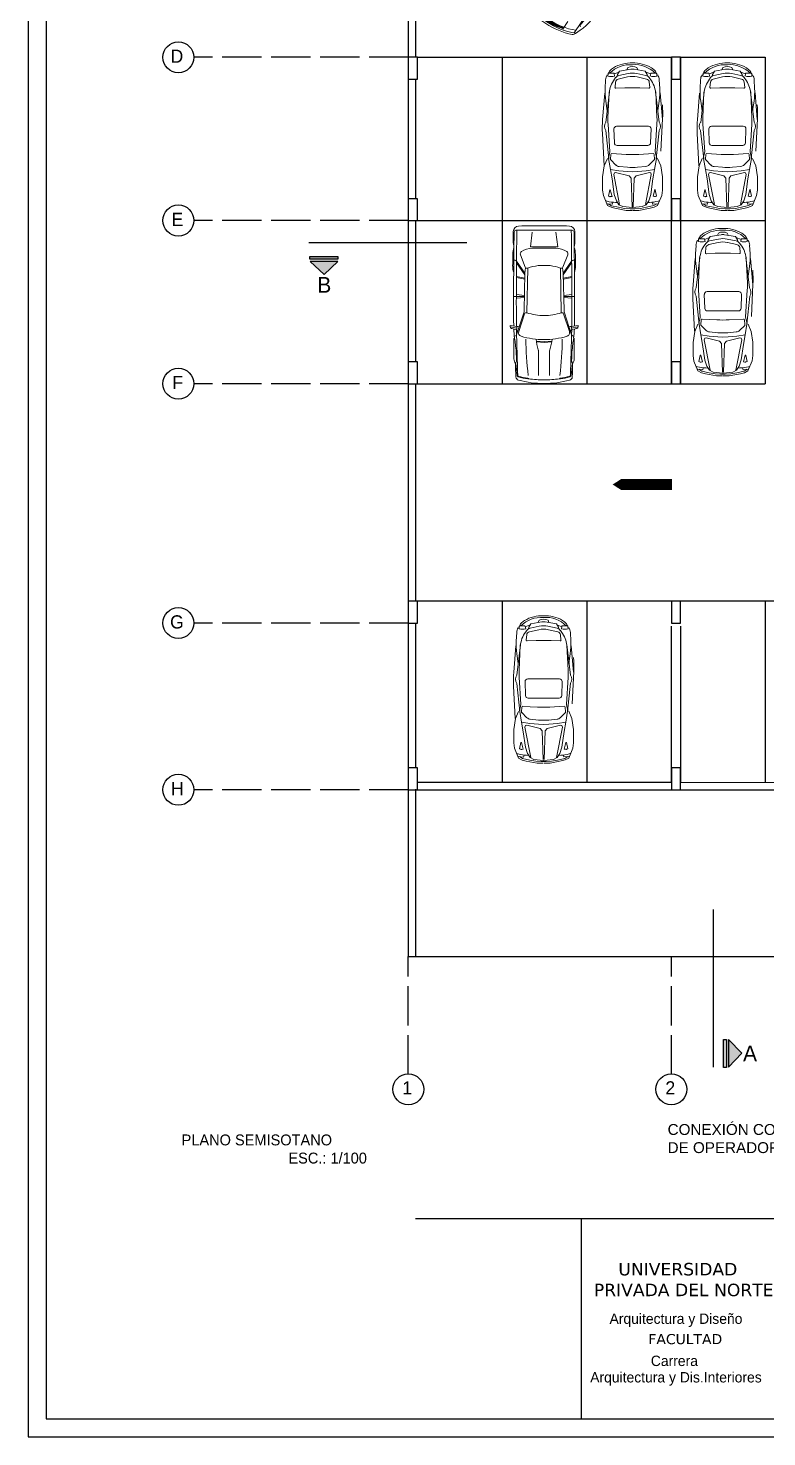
# Model space of a CAD drawing. Header units: metres. Extents: x -525 to 413, y -37 to 272.
# Drawn here: x -24.87 to -4.51, y 25.93 to 64.77 of the extents above; entities that cross this region are included whole.
import ezdxf

# ---------------------------------------------------------------- set-up
doc = ezdxf.new("R2010")
doc.units = ezdxf.units.M
doc.header["$MEASUREMENT"] = 0
doc.linetypes.add('ACAD_ISO02W100', pattern=[15, 12, -3])
doc.linetypes.add('DOT', pattern=[0.25, 0, -0.25])
doc.layers.get('0').update_dxf_attribs({"color": 254})
for name, color, linetype, lineweight in [('AUTOS', 254, 'Continuous', 20), ('MARCO DE LEYENDA', 254, 'Continuous', 25), ('SIMBOLOGIA', 254, 'Continuous', 18)]:
    doc.layers.add(name, color=color, linetype=linetype, lineweight=lineweight)
for name, color, linetype in [('COLUMNA', 254, 'Continuous'), ('ICT_TEXTS', 210, 'Continuous'), ('L.COLUMNA', 254, 'Continuous'), ('letra', 254, 'DOT'), ('NOFIJO', 254, 'Continuous')]:
    doc.layers.add(name, color=color, linetype=linetype)
doc.styles.add('COTA', font='arial.ttf', dxfattribs={"height": 1})
doc.styles.get("Standard").update_dxf_attribs({"font": 'HTOWERT.TTF', "height": 0.08})
doc.styles.add('STYLE1', font='verdana.ttf', dxfattribs={"height": 3})
doc.styles.add('style2', font='GOTHIC.TTF')

# ---------------------------------------------------------------- blocks, each defined once
blk = doc.blocks.new('AUTO2')
for p, q in [((-132.7, 59.4), (-123, 60.2)), ((-127.8, 58.6), (-104.6, 65.8)), ((-123.4, 59), (-123, 60.2)), ((-78.4, 61), (-77.3, 62.8)), ((-77.3, 62.8), (-63.7, 62.8)), ((-74.2, 53.3), (-53.1, 72.4)), ((-71.6, 52.3), (-63.2, 59.9)), ((-63.2, 59.9), (-31.1, 63)), ((-39.7, 69.2), (118.8, 70.8)), ((-31.1, 63), (-37.4, 50.2)), ((-29.9, 62.8), (-36.2, 50.2)), ((3.4, 62), (-29.9, 62.8)), ((-1.5, 49.9), (3.4, 62)), ((0, 43.7), (10.4, 69.8)), ((6.6, 50.2), (11.2, 61.7)), ((11.2, 61.7), (53.7, 62.8)), ((53.7, 62.8), (45.8, 50.2)), ((53.7, 62.8), (45.8, 50.2)), ((46.5, 50.4), (88.5, 62.8)), ((88.5, 62.8), (53.7, 62.8)), ((59.8, 48.2), (97.2, 58.6)), ((104.3, 69.1), (172.7, 61.2)), ((112.2, 61.2), (192.1, 59.6)), ((172.7, 61.2), (174.1, 64)), ((180.8, 66.8), (191.2, 62.4)), ((-74.2, 53.3), (-75.1, 53.5)), ((-69, 51.3), (-74.2, 53.3)), ((-72.2, 43.3), (45.9, 44)), ((-37.4, 50.2), (-67.3, 50.9)), ((-36.2, 50.2), (-1.5, 49.9)), ((45.1, 50.2), (6.6, 50.2)), ((116.7, 31.9), (118.5, 31.5)), ((179.1, 35.9), (198.2, 35.9)), ((-74.2, -53.3), (-75.1, -53.5)), ((-69, -51.3), (-74.2, -53.3)), ((-74.2, -53.3), (-53.1, -72.4)), ((-72.2, -43.3), (45.9, -44)), ((-71.6, -52.3), (-63.2, -59.9)), ((-37.4, -50.2), (-67.3, -50.9)), ((-31.1, -63), (-37.4, -50.2)), ((-36.2, -50.2), (-1.5, -49.9)), ((-29.9, -62.8), (-36.2, -50.2)), ((-1.5, -49.9), (3.4, -62)), ((0, -43.7), (10.4, -69.8)), ((45.1, -50.2), (6.6, -50.2)), ((6.6, -50.2), (11.2, -61.7)), ((53.7, -62.8), (45.8, -50.2)), ((53.7, -62.8), (45.8, -50.2)), ((46.5, -50.4), (88.5, -62.8)), ((59.8, -48.2), (97.2, -58.6)), ((116.7, -31.9), (118.5, -31.5)), ((179.1, -35.9), (198.2, -35.9)), ((-132.7, -59.4), (-123, -60.2)), ((-127.8, -58.6), (-104.6, -65.8)), ((-123.4, -59), (-123, -60.2)), ((-78.4, -61), (-77.3, -62.8)), ((-77.3, -62.8), (-63.7, -62.8)), ((-63.2, -59.9), (-31.1, -63)), ((-39.7, -69.2), (118.8, -70.8)), ((3.4, -62), (-29.9, -62.8)), ((11.2, -61.7), (53.7, -62.8)), ((88.5, -62.8), (53.7, -62.8)), ((104.3, -69.1), (172.7, -61.2)), ((112.2, -61.2), (192.1, -59.6)), ((172.7, -61.2), (174.1, -64)), ((180.8, -66.8), (191.2, -62.4))]:
    blk.add_line(p, q)
for centre, radius, start, end in [((19.6, 6.6), 161.2, 160.8788, 182.3487), ((19.8, 6.7), 156.5, 160.6548, 182.4711), ((20, 6.8), 155.4, 160.5045, 182.52), ((-67.6, -18), 91.6, 72.2512, 113.8005), ((-74.1, 58.4), 5, 149.0196, 258.6974), ((98.6, 53.8), 5, 26.2533, 105.4124), ((144.9, -6.8), 81.9, 63.9926, 108.5641), ((68.4, 5.8), 128.8, 357.4394, 24.7299), ((68.3, 5.7), 135.1, 357.5722, 24.8033), ((190.6, 56.2), 6.25, 18.6795, 84.7134), ((68.4, 4.8), 138.9, 358.0244, 22.613), ((-110.7, -43), 94.6, 65.9882, 100.9502), ((36.6, 0.2), 164.5, 165.3405, 180.0701), ((-117.7, 40.6), 5, 91.2225, 165.3405), ((-115.5, -64.3), 109.9, 69.3659, 91.2225), ((-78.5, 33.9), 5, 10.4685, 69.3659), ((-159.5, 5.1), 90.9, 356.8153, 19.0874), ((-73.9, 38.6), 5, 7.8306, 69.5766), ((-67.1, 55.9), 5, 248.2117, 268.6419), ((-252.2, 14.1), 184.9, 355.6144, 7.8306), ((45.1, 55.2), 5, 270, 286.494), ((45.1, 55.2), 5, 270, 286.494), ((61.1, 43.4), 5, 105.4124, 189.9846), ((-41.5, 8.9), 103.3, 355.0744, 19.0309), ((18.6, 6.8), 97.7, 356.0183, 30.2068), ((116.4, 30.7), 1.25, 78.2052, 189.6489), ((18.8, 0.1), 101.1, 359.9358, 17.4796), ((117.2, 25.4), 6.25, 6.6032, 78.2052), ((68.5, -0.3), 129.8, 0.1492, 16.2299), ((68.5, -0.5), 131.1, 0.2128, 16.1364), ((68.5, -0.6), 132.4, 0.2752, 16.0448), ((68.5, -0.8), 133.6, 0.3364, 15.955), ((19.8, -6.7), 156.5, 177.5289, 199.3452), ((20, -6.8), 155.4, 177.48, 199.4955), ((36.6, -0.2), 164.5, 179.9299, 194.6595), ((-252.2, -14.1), 184.9, 352.1694, 4.3856), ((18.6, -6.8), 97.7, 329.7932, 3.9817), ((18.8, -0.1), 101.1, 342.5204, 0.0642), ((18.7, -3.5), 108.8, 1.8168, 15.7771), ((18.7, 3.5), 108.8, 344.2229, 358.1832), ((68.4, -5.8), 128.8, 335.2701, 2.5606), ((68.5, 0.6), 132.4, 343.9552, 359.7248), ((68.4, -4.8), 138.9, 337.387, 1.9756), ((68.5, 0.8), 133.6, 344.045, 359.6636), ((19.6, -6.6), 161.2, 177.6513, 199.1212), ((-159.5, -5.1), 90.9, 340.9126, 3.1847), ((-41.5, -8.9), 103.3, 340.9691, 4.9256), ((117.2, -25.4), 6.25, 281.7948, 353.3968), ((68.3, -5.7), 135.1, 335.1967, 2.4278), ((68.5, 0.3), 129.8, 343.7701, 359.8508), ((68.5, 0.5), 131.1, 343.8636, 359.7872), ((-110.7, 43), 94.6, 259.0498, 294.0118), ((-117.7, -40.6), 5, 194.6595, 268.7775), ((-115.5, 64.3), 109.9, 268.7775, 290.6341), ((-74.1, -58.4), 5, 101.3026, 210.9804), ((-78.5, -33.9), 5, 290.6341, 349.5315), ((-73.9, -38.6), 5, 290.4234, 352.1694), ((-67.1, -55.9), 5, 91.3581, 111.7883), ((45.1, -55.2), 5, 73.506, 90), ((45.1, -55.2), 5, 73.506, 90), ((61.1, -43.4), 5, 170.0154, 254.5876), ((98.6, -53.8), 5, 254.5876, 333.7467), ((116.4, -30.7), 1.25, 170.3511, 281.7948), ((-67.6, 18), 91.6, 246.1995, 287.7488), ((144.9, 6.8), 81.9, 251.4359, 296.0074), ((190.6, -56.2), 6.25, 275.2866, 341.3205)]:
    blk.add_arc(centre, radius, start, end)
blk = doc.blocks.new('D')
at = {"layer": 'COLUMNA', "ltscale": 0.2}
h = blk.add_hatch(color=256, dxfattribs=at)
h.set_gradient(color1=(0, 0, 26), color2=(0, 0, 0), rotation=30, one_color=1)
h.paths.add_polyline_path([(3167.8, 1572.454), (3167.418, 1572.818), (3167.036, 1572.454)])
h.paths.add_polyline_path([(3167.036, 1572.393), (3167.036, 1572.315), (3167.813, 1572.315), (3167.813, 1572.393)])
for p, q in [((3167.418, 1572.818), (3167.036, 1572.454)), ((3167.418, 1572.818), (3167.8, 1572.454)), ((3167.036, 1572.454), (3167.8, 1572.454))]:
    blk.add_line(p, q, dxfattribs=at)
blk.add_lwpolyline([(3167.036, 1572.393), (3167.813, 1572.393), (3167.813, 1572.315), (3167.036, 1572.315)], close=True, dxfattribs=at)

msp = doc.modelspace()

# ---------------------------------------------------------------- linework, layer by layer
for p, q in [((-14.193, 69.969), (-14.193, 63.969)), ((-14.193, 63.369), (-14.193, 60.069)), ((-14.193, 59.469), (-14.193, 55.569)), ((-14.193, 54.969), (-14.193, 48.969)), ((-14.193, 48.369), (-14.193, 44.384)), ((-14.143, 43.983), (-7.143, 43.978)), ((-6.893, 43.977), (0.107, 43.971)), ((-14.193, 43.784), (-14.193, 39.169))]:
    msp.add_line(p, q)
at = {"ltscale": 0.02}
for p, q in [((-14.143, 63.969), (-7.143, 63.969)), ((-11.81, 63.969), (-11.81, 54.969)), ((-9.476, 63.969), (-9.476, 54.969)), ((-7.143, 59.469), (-7.143, 63.969)), ((-6.893, 63.969), (-4.56, 63.969)), ((-6.893, 63.969), (-6.893, 59.469)), ((-4.56, 63.969), (-4.56, 54.969)), ((-14.143, 59.469), (-7.143, 59.469)), ((-7.143, 54.969), (-7.143, 59.469)), ((-6.893, 59.469), (-4.56, 59.469)), ((-6.893, 59.469), (-6.893, 54.969)), ((-14.143, 54.969), (-7.143, 54.969)), ((-6.893, 54.969), (-4.56, 54.969)), ((2.69, 48.969), (-14.143, 48.969)), ((-11.81, 48.969), (-11.81, 43.981)), ((-9.476, 48.969), (-9.476, 43.98)), ((-4.56, 48.969), (-4.56, 43.975)), ((-7.143, 43.978), (-7.143, 48.284)), ((-6.893, 48.284), (-6.893, 43.977)), ((-14.393, 43.771), (3.907, 43.771))]:
    msp.add_line(p, q, dxfattribs=at)
at = {"linetype": 'Continuous'}
for points in [[(-24.871, 85.327), (-24.871, 25.927), (17.129, 25.927), (17.129, 85.327)], [(-24.371, 84.827), (-24.371, 26.427), (16.629, 26.427), (16.629, 84.827)]]:
    msp.add_lwpolyline(points, close=True, dxfattribs=at)
msp.add_lwpolyline([(-14.393, 39.169), (7.607, 39.169), (7.607, 79.169), (-14.393, 79.169)], close=True)
at = {"ltscale": 0.2}
for centre in [(-20.732, 63.969), (-20.732, 59.469), (-20.732, 54.969), (-20.732, 48.369), (-20.732, 43.771), (-14.393, 35.51), (-7.143, 35.51)]:
    msp.add_circle(centre, 0.428, dxfattribs=at)
at = {"layer": 'AUTOS'}
for p, q in [((-8.339, 63.687), (-8.279, 63.71)), ((-8.279, 63.71), (-8.216, 63.714)), ((-8.152, 63.711), (-8.216, 63.714)), ((-8.092, 63.687), (-8.152, 63.711)), ((-5.723, 63.687), (-5.663, 63.71)), ((-5.663, 63.71), (-5.6, 63.714)), ((-5.536, 63.711), (-5.599, 63.714)), ((-5.476, 63.687), (-5.536, 63.711)), ((-8.967, 63.111), (-8.955, 63.347)), ((-8.897, 63.477), (-8.884, 63.509)), ((-8.886, 63.518), (-8.89, 63.448)), ((-8.874, 63.533), (-8.862, 63.562)), ((-8.73, 63.529), (-8.874, 63.529)), ((-8.739, 63.32), (-8.678, 63.408)), ((-8.718, 63.51), (-8.584, 63.564)), ((-8.707, 63.452), (-8.718, 63.519)), ((-8.633, 63.45), (-8.624, 63.497)), ((-8.624, 63.497), (-8.569, 63.589)), ((-8.605, 63.367), (-8.349, 63.427)), ((-8.587, 63.468), (-8.335, 63.52)), ((-8.569, 63.589), (-8.263, 63.639)), ((-8.366, 63.624), (-8.339, 63.687)), ((-7.863, 63.59), (-8.168, 63.639)), ((-7.844, 63.468), (-8.096, 63.52)), ((-8.065, 63.624), (-8.092, 63.687)), ((-7.826, 63.368), (-8.083, 63.427)), ((-7.807, 63.498), (-7.863, 63.59)), ((-7.713, 63.511), (-7.848, 63.564)), ((-7.798, 63.451), (-7.807, 63.498)), ((-7.691, 63.321), (-7.753, 63.409)), ((-7.724, 63.453), (-7.713, 63.52)), ((-7.701, 63.53), (-7.558, 63.53)), ((-7.558, 63.534), (-7.57, 63.563)), ((-7.534, 63.479), (-7.547, 63.51)), ((-7.545, 63.519), (-7.541, 63.45)), ((-7.464, 63.113), (-7.476, 63.348)), ((-6.351, 63.111), (-6.338, 63.347)), ((-6.281, 63.477), (-6.268, 63.509)), ((-6.27, 63.518), (-6.274, 63.448)), ((-6.258, 63.533), (-6.245, 63.562)), ((-6.114, 63.529), (-6.258, 63.529)), ((-6.123, 63.32), (-6.062, 63.408)), ((-6.102, 63.51), (-5.968, 63.564)), ((-6.091, 63.452), (-6.102, 63.519)), ((-6.017, 63.45), (-6.008, 63.497)), ((-6.008, 63.497), (-5.952, 63.589)), ((-5.989, 63.367), (-5.732, 63.427)), ((-5.971, 63.468), (-5.719, 63.52)), ((-5.952, 63.589), (-5.647, 63.639)), ((-5.75, 63.624), (-5.723, 63.687)), ((-5.247, 63.59), (-5.552, 63.639)), ((-5.228, 63.468), (-5.48, 63.52)), ((-5.449, 63.624), (-5.476, 63.687)), ((-5.21, 63.368), (-5.466, 63.427)), ((-5.191, 63.498), (-5.247, 63.59)), ((-5.097, 63.511), (-5.231, 63.564)), ((-5.182, 63.451), (-5.191, 63.498)), ((-5.075, 63.321), (-5.137, 63.409)), ((-5.108, 63.453), (-5.097, 63.52)), ((-5.085, 63.53), (-4.941, 63.53)), ((-4.941, 63.534), (-4.954, 63.563)), ((-4.918, 63.479), (-4.931, 63.51)), ((-4.929, 63.519), (-4.925, 63.45)), ((-4.847, 63.113), (-4.86, 63.348)), ((-9.038, 62.256), (-8.979, 62.984)), ((-8.952, 62.176), (-8.852, 63.014)), ((-8.89, 62.308), (-8.86, 63.003)), ((-8.86, 63.003), (-8.826, 63.133)), ((-8.696, 63.144), (-8.68, 63.283)), ((-8.671, 63.117), (-8.423, 63.13)), ((-8.423, 63.13), (-8.217, 63.13)), ((-8.008, 63.13), (-8.214, 63.13)), ((-7.76, 63.117), (-8.008, 63.13)), ((-7.734, 63.145), (-7.751, 63.284)), ((-7.57, 63.005), (-7.604, 63.134)), ((-7.477, 62.177), (-7.578, 63.015)), ((-7.539, 62.309), (-7.57, 63.005)), ((-7.391, 62.258), (-7.451, 62.986)), ((-6.422, 62.256), (-6.363, 62.984)), ((-6.335, 62.176), (-6.236, 63.014)), ((-6.274, 62.308), (-6.244, 63.003)), ((-6.244, 63.003), (-6.21, 63.133)), ((-6.08, 63.144), (-6.064, 63.283)), ((-6.054, 63.117), (-5.807, 63.13)), ((-5.807, 63.13), (-5.601, 63.13)), ((-5.391, 63.13), (-5.597, 63.13)), ((-5.144, 63.117), (-5.391, 63.13)), ((-5.118, 63.145), (-5.134, 63.284)), ((-4.954, 63.005), (-4.988, 63.134)), ((-4.861, 62.177), (-4.962, 63.015)), ((-4.923, 62.309), (-4.954, 63.005)), ((-4.775, 62.258), (-4.835, 62.986)), ((-8.911, 62.496), (-8.951, 62.762)), ((-7.518, 62.498), (-7.479, 62.763)), ((-6.295, 62.496), (-6.334, 62.762)), ((-4.902, 62.498), (-4.863, 62.763)), ((-7.429, 61.382), (-7.385, 62.272)), ((-4.812, 61.382), (-4.768, 62.272)), ((-8.998, 60.979), (-9.043, 61.869)), ((-8.868, 61.168), (-8.953, 61.947)), ((-8.84, 61.364), (-8.888, 62.121)), ((-8.713, 61.61), (-8.725, 61.994)), ((-8.652, 62.07), (-7.777, 62.071)), ((-7.715, 61.611), (-7.703, 61.995)), ((-7.587, 61.365), (-7.541, 62.122)), ((-7.559, 61.169), (-7.475, 61.948)), ((-6.381, 60.979), (-6.427, 61.869)), ((-6.252, 61.168), (-6.337, 61.947)), ((-6.224, 61.364), (-6.272, 62.121)), ((-6.097, 61.61), (-6.109, 61.994)), ((-6.035, 62.07), (-5.161, 62.071)), ((-5.098, 61.611), (-5.087, 61.995)), ((-4.971, 61.365), (-4.924, 62.122)), ((-4.942, 61.169), (-4.859, 61.948)), ((-7.788, 61.539), (-8.639, 61.539)), ((-5.172, 61.539), (-6.023, 61.539)), ((-8.88, 61.187), (-8.84, 61.364)), ((-8.872, 61.175), (-8.822, 60.878)), ((-8.82, 61.159), (-8.81, 61.291)), ((-8.672, 60.999), (-8.813, 61.139)), ((-8.784, 61.314), (-8.384, 61.291)), ((-7.643, 61.315), (-8.043, 61.291)), ((-7.755, 61), (-7.614, 61.141)), ((-7.607, 61.16), (-7.617, 61.292)), ((-7.555, 61.176), (-7.604, 60.879)), ((-7.546, 61.188), (-7.587, 61.365)), ((-6.264, 61.187), (-6.224, 61.364)), ((-6.256, 61.175), (-6.205, 60.878)), ((-6.204, 61.159), (-6.194, 61.291)), ((-6.055, 60.999), (-6.197, 61.139)), ((-6.168, 61.314), (-5.768, 61.291)), ((-5.026, 61.315), (-5.426, 61.291)), ((-5.139, 61), (-4.997, 61.141)), ((-4.99, 61.16), (-5.001, 61.292)), ((-4.938, 61.176), (-4.988, 60.879)), ((-4.93, 61.188), (-4.971, 61.365)), ((-8.352, 60.936), (-8.582, 60.958)), ((-8.074, 60.936), (-7.844, 60.958)), ((-5.736, 60.936), (-5.966, 60.958)), ((-5.458, 60.936), (-5.228, 60.958)), ((-8.876, 60.141), (-8.84, 60.312)), ((-8.826, 60.312), (-8.779, 60.135)), ((-7.599, 60.314), (-7.646, 60.136)), ((-7.549, 60.142), (-7.585, 60.313)), ((-6.26, 60.141), (-6.224, 60.312)), ((-6.21, 60.312), (-6.162, 60.135)), ((-4.983, 60.314), (-5.03, 60.136)), ((-4.932, 60.142), (-4.969, 60.313)), ((-8.944, 60.007), (-8.915, 60)), ((-8.766, 59.917), (-8.906, 59.928)), ((-8.795, 59.878), (-8.881, 59.928)), ((-8.843, 60.129), (-8.876, 60.141)), ((-8.779, 60.135), (-8.816, 60.127)), ((-8.596, 59.833), (-8.795, 59.878)), ((-8.754, 59.972), (-8.766, 59.917)), ((-8.682, 59.965), (-8.634, 59.962)), ((-8.43, 59.799), (-8.596, 59.833)), ((-7.994, 59.8), (-7.829, 59.834)), ((-7.829, 59.834), (-7.629, 59.879)), ((-7.742, 59.966), (-7.79, 59.962)), ((-7.671, 59.973), (-7.659, 59.918)), ((-7.659, 59.918), (-7.518, 59.929)), ((-7.646, 60.136), (-7.609, 60.128)), ((-7.629, 59.879), (-7.544, 59.929)), ((-7.582, 60.13), (-7.549, 60.142)), ((-7.481, 60.008), (-7.51, 60.001)), ((-6.328, 60.007), (-6.298, 60)), ((-6.15, 59.917), (-6.29, 59.928)), ((-6.179, 59.878), (-6.264, 59.928)), ((-6.227, 60.129), (-6.26, 60.141)), ((-6.162, 60.135), (-6.199, 60.127)), ((-5.98, 59.833), (-6.179, 59.878)), ((-6.138, 59.972), (-6.15, 59.917)), ((-6.066, 59.965), (-6.018, 59.962)), ((-5.814, 59.799), (-5.98, 59.833)), ((-5.378, 59.8), (-5.212, 59.834)), ((-5.212, 59.834), (-5.013, 59.879)), ((-5.126, 59.966), (-5.174, 59.962)), ((-5.054, 59.973), (-5.042, 59.918)), ((-5.042, 59.918), (-4.902, 59.929)), ((-5.03, 60.136), (-4.993, 60.128)), ((-5.013, 59.879), (-4.928, 59.929)), ((-4.966, 60.13), (-4.932, 60.142)), ((-4.864, 60.008), (-4.894, 60.001)), ((-8.277, 59.791), (-8.43, 59.799)), ((-8.147, 59.791), (-7.994, 59.8)), ((-5.661, 59.791), (-5.814, 59.799)), ((-5.531, 59.791), (-5.378, 59.8)), ((-11.499, 58.847), (-11.499, 59.166)), ((-10.651, 59.199), (-11.427, 59.199)), ((-11.026, 58.744), (-10.976, 59.149)), ((-10.651, 59.199), (-9.875, 59.199)), ((-10.276, 58.744), (-10.326, 59.149)), ((-9.803, 58.847), (-9.803, 59.166)), ((-6.077, 59.026), (-5.772, 59.076)), ((-5.875, 59.061), (-5.848, 59.124)), ((-5.848, 59.124), (-5.788, 59.148)), ((-5.788, 59.148), (-5.724, 59.151)), ((-5.661, 59.148), (-5.724, 59.151)), ((-5.371, 59.027), (-5.676, 59.077)), ((-5.601, 59.124), (-5.661, 59.148)), ((-5.574, 59.061), (-5.601, 59.124)), ((-10.651, 58.744), (-11.026, 58.744)), ((-10.651, 58.704), (-10.974, 58.704)), ((-10.651, 58.744), (-10.276, 58.744)), ((-10.651, 58.704), (-10.328, 58.704)), ((-6.475, 58.548), (-6.463, 58.784)), ((-6.405, 58.915), (-6.392, 58.946)), ((-6.394, 58.955), (-6.399, 58.886)), ((-6.382, 58.97), (-6.37, 58.999)), ((-6.239, 58.966), (-6.382, 58.966)), ((-6.248, 58.757), (-6.186, 58.845)), ((-6.215, 58.889), (-6.227, 58.956)), ((-6.226, 58.947), (-6.092, 59.001)), ((-6.205, 58.581), (-6.189, 58.72)), ((-6.141, 58.887), (-6.132, 58.934)), ((-6.132, 58.934), (-6.077, 59.026)), ((-6.113, 58.804), (-5.857, 58.864)), ((-6.096, 58.905), (-5.843, 58.957)), ((-5.352, 58.906), (-5.605, 58.958)), ((-5.334, 58.805), (-5.591, 58.864)), ((-5.316, 58.935), (-5.371, 59.027)), ((-5.222, 58.948), (-5.356, 59.002)), ((-5.306, 58.888), (-5.316, 58.935)), ((-5.2, 58.758), (-5.261, 58.846)), ((-5.243, 58.582), (-5.259, 58.721)), ((-5.232, 58.89), (-5.221, 58.957)), ((-5.209, 58.967), (-5.066, 58.967)), ((-5.066, 58.971), (-5.078, 59)), ((-5.042, 58.916), (-5.056, 58.947)), ((-5.054, 58.956), (-5.049, 58.887)), ((-4.972, 58.55), (-4.985, 58.786)), ((-11.179, 58.018), (-11.411, 58.35)), ((-11.18, 57.967), (-11.411, 58.298)), ((-11.17, 58.181), (-11.304, 58.52)), ((-10.132, 58.181), (-9.999, 58.52)), ((-10.123, 58.018), (-9.891, 58.35)), ((-10.122, 57.967), (-9.891, 58.298)), ((-6.546, 57.693), (-6.488, 58.421)), ((-6.46, 57.613), (-6.361, 58.451)), ((-6.398, 57.745), (-6.368, 58.441)), ((-6.368, 58.441), (-6.334, 58.57)), ((-6.179, 58.554), (-5.931, 58.567)), ((-5.931, 58.567), (-5.725, 58.567)), ((-5.516, 58.568), (-5.722, 58.567)), ((-5.268, 58.555), (-5.516, 58.568)), ((-5.079, 58.442), (-5.113, 58.571)), ((-4.985, 57.614), (-5.086, 58.452)), ((-5.047, 57.747), (-5.079, 58.442)), ((-4.899, 57.695), (-4.959, 58.423)), ((-11.182, 57.88), (-11.414, 57.926)), ((-11.182, 57.849), (-11.414, 57.895)), ((-11.2, 56.984), (-11.179, 58.018)), ((-11.179, 58.018), (-11.16, 58.165)), ((-11.126, 56.924), (-11.101, 58.155)), ((-10.651, 58.224), (-10.816, 58.224)), ((-10.651, 58.224), (-10.486, 58.224)), ((-10.176, 56.924), (-10.201, 58.155)), ((-10.123, 58.018), (-10.142, 58.165)), ((-10.102, 56.984), (-10.123, 58.018)), ((-10.121, 57.88), (-9.889, 57.926)), ((-10.12, 57.849), (-9.888, 57.895)), ((-6.42, 57.933), (-6.459, 58.199)), ((-5.026, 57.935), (-4.988, 58.201)), ((-6.348, 56.801), (-6.396, 57.558)), ((-6.16, 57.507), (-5.285, 57.508)), ((-5.095, 56.802), (-5.049, 57.56)), ((-4.937, 56.819), (-4.893, 57.709)), ((-11.192, 57.374), (-11.49, 57.374)), ((-11.191, 57.399), (-11.415, 57.424)), ((-11.192, 57.349), (-11.415, 57.324)), ((-10.111, 57.399), (-9.887, 57.424)), ((-10.11, 57.374), (-9.812, 57.374)), ((-10.11, 57.349), (-9.887, 57.324)), ((-6.506, 56.416), (-6.552, 57.306)), ((-6.376, 56.605), (-6.461, 57.384)), ((-6.221, 57.047), (-6.234, 57.431)), ((-5.223, 57.048), (-5.212, 57.432)), ((-5.067, 56.607), (-4.984, 57.386)), ((-11.41, 56.315), (-11.21, 56.926)), ((-11.349, 56.404), (-11.189, 56.892)), ((-9.953, 56.404), (-10.113, 56.892)), ((-9.893, 56.315), (-10.092, 56.926)), ((-6.389, 56.624), (-6.348, 56.801)), ((-6.328, 56.596), (-6.319, 56.728)), ((-6.293, 56.751), (-5.893, 56.728)), ((-5.296, 56.977), (-6.148, 56.976)), ((-5.151, 56.752), (-5.551, 56.728)), ((-5.115, 56.597), (-5.125, 56.729)), ((-5.055, 56.625), (-5.095, 56.802)), ((-11.394, 56.547), (-11.589, 56.577)), ((-11.401, 56.5), (-11.588, 56.534)), ((-11.421, 56.463), (-11.55, 56.493)), ((-9.908, 56.547), (-9.713, 56.577)), ((-9.901, 56.5), (-9.714, 56.534)), ((-9.882, 56.463), (-9.752, 56.493)), ((-6.38, 56.612), (-6.33, 56.315)), ((-6.18, 56.437), (-6.321, 56.576)), ((-5.861, 56.373), (-6.09, 56.395)), ((-5.582, 56.373), (-5.353, 56.395)), ((-5.263, 56.437), (-5.122, 56.578)), ((-5.063, 56.614), (-5.113, 56.317)), ((-11.481, 55.653), (-11.481, 56.202)), ((-10.865, 56.145), (-10.651, 56.134)), ((-10.861, 56.119), (-10.651, 56.109)), ((-10.437, 56.145), (-10.651, 56.134)), ((-10.441, 56.119), (-10.651, 56.109)), ((-9.821, 55.653), (-9.821, 56.202)), ((-10.801, 55.199), (-10.801, 55.843)), ((-10.501, 55.199), (-10.501, 55.843)), ((-6.385, 55.578), (-6.349, 55.749)), ((-6.351, 55.566), (-6.385, 55.578)), ((-6.334, 55.749), (-6.287, 55.572)), ((-6.287, 55.572), (-6.324, 55.564)), ((-5.108, 55.751), (-5.155, 55.573)), ((-5.155, 55.573), (-5.118, 55.565)), ((-5.057, 55.579), (-5.093, 55.75)), ((-5.09, 55.567), (-5.057, 55.579)), ((-6.453, 55.444), (-6.423, 55.437)), ((-6.274, 55.354), (-6.414, 55.365)), ((-6.304, 55.315), (-6.389, 55.365)), ((-6.104, 55.27), (-6.304, 55.315)), ((-6.262, 55.409), (-6.274, 55.354)), ((-6.19, 55.402), (-6.143, 55.399)), ((-5.939, 55.237), (-6.104, 55.27)), ((-5.785, 55.228), (-5.939, 55.237)), ((-5.656, 55.228), (-5.502, 55.237)), ((-5.502, 55.237), (-5.337, 55.271)), ((-5.337, 55.271), (-5.137, 55.316)), ((-5.251, 55.403), (-5.299, 55.4)), ((-5.179, 55.41), (-5.167, 55.355)), ((-5.167, 55.355), (-5.027, 55.367)), ((-5.137, 55.316), (-5.052, 55.367)), ((-4.989, 55.445), (-5.018, 55.438)), ((-11.347, 48.235), (-11.334, 48.266)), ((-11.336, 48.275), (-11.341, 48.206)), ((-11.324, 48.291), (-11.312, 48.32)), ((-11.181, 48.287), (-11.324, 48.287)), ((-11.157, 48.21), (-11.169, 48.276)), ((-11.168, 48.267), (-11.034, 48.321)), ((-11.083, 48.208), (-11.075, 48.255)), ((-11.075, 48.255), (-11.019, 48.347)), ((-11.055, 48.125), (-10.799, 48.184)), ((-11.038, 48.225), (-10.786, 48.278)), ((-11.019, 48.347), (-10.714, 48.397)), ((-10.817, 48.381), (-10.79, 48.445)), ((-10.79, 48.445), (-10.73, 48.468)), ((-10.73, 48.468), (-10.666, 48.472)), ((-10.603, 48.468), (-10.666, 48.472)), ((-10.313, 48.347), (-10.618, 48.397)), ((-10.543, 48.445), (-10.603, 48.468)), ((-10.294, 48.226), (-10.547, 48.278)), ((-10.516, 48.382), (-10.543, 48.445)), ((-10.276, 48.125), (-10.533, 48.185)), ((-10.258, 48.256), (-10.313, 48.347)), ((-10.164, 48.268), (-10.298, 48.322)), ((-10.248, 48.209), (-10.258, 48.256)), ((-10.175, 48.211), (-10.163, 48.277)), ((-10.151, 48.288), (-10.008, 48.288)), ((-10.008, 48.292), (-10.02, 48.321)), ((-9.984, 48.237), (-9.998, 48.268)), ((-9.996, 48.277), (-9.991, 48.207)), ((-11.417, 47.869), (-11.405, 48.105)), ((-11.311, 47.761), (-11.276, 47.89)), ((-11.19, 48.078), (-11.128, 48.166)), ((-11.147, 47.902), (-11.131, 48.04)), ((-11.121, 47.874), (-10.873, 47.888)), ((-10.873, 47.888), (-10.667, 47.887)), ((-10.458, 47.888), (-10.664, 47.887)), ((-10.21, 47.875), (-10.458, 47.888)), ((-10.142, 48.079), (-10.203, 48.166)), ((-10.185, 47.903), (-10.201, 48.041)), ((-10.021, 47.762), (-10.055, 47.892)), ((-9.914, 47.87), (-9.927, 48.106)), ((-11.488, 47.014), (-11.43, 47.742)), ((-11.402, 46.933), (-11.303, 47.771)), ((-11.362, 47.254), (-11.401, 47.52)), ((-11.34, 47.066), (-11.311, 47.761)), ((-9.927, 46.935), (-10.028, 47.773)), ((-9.989, 47.067), (-10.021, 47.762)), ((-9.968, 47.255), (-9.93, 47.521)), ((-9.841, 47.016), (-9.901, 47.743)), ((-9.879, 46.139), (-9.835, 47.03)), ((-11.448, 45.736), (-11.494, 46.627)), ((-11.318, 45.926), (-11.403, 46.705)), ((-11.29, 46.121), (-11.338, 46.879)), ((-11.163, 46.368), (-11.176, 46.752)), ((-11.102, 46.828), (-10.227, 46.828)), ((-10.165, 46.369), (-10.154, 46.753)), ((-10.037, 46.123), (-9.991, 46.88)), ((-10.009, 45.927), (-9.926, 46.706)), ((-10.238, 46.297), (-11.09, 46.296)), ((-11.331, 45.944), (-11.29, 46.121)), ((-11.322, 45.933), (-11.272, 45.636)), ((-11.271, 45.916), (-11.261, 46.049)), ((-11.122, 45.757), (-11.263, 45.897)), ((-11.235, 46.071), (-10.835, 46.049)), ((-10.093, 46.073), (-10.493, 46.049)), ((-10.205, 45.758), (-10.064, 45.898)), ((-10.057, 45.917), (-10.067, 46.05)), ((-10.005, 45.934), (-10.055, 45.637)), ((-9.997, 45.946), (-10.037, 46.123)), ((-10.803, 45.694), (-11.032, 45.715)), ((-10.524, 45.694), (-10.295, 45.716)), ((-11.327, 44.898), (-11.291, 45.07)), ((-11.276, 45.07), (-11.229, 44.893)), ((-10.05, 45.071), (-10.097, 44.894)), ((-9.999, 44.9), (-10.035, 45.071)), ((-11.395, 44.764), (-11.365, 44.757)), ((-11.216, 44.674), (-11.356, 44.686)), ((-11.246, 44.636), (-11.331, 44.686)), ((-11.293, 44.886), (-11.327, 44.898)), ((-11.229, 44.893), (-11.266, 44.885)), ((-11.204, 44.729), (-11.216, 44.674)), ((-11.133, 44.723), (-11.085, 44.719)), ((-10.193, 44.724), (-10.241, 44.72)), ((-10.121, 44.73), (-10.109, 44.675)), ((-10.109, 44.675), (-9.969, 44.687)), ((-10.097, 44.894), (-10.06, 44.886)), ((-10.079, 44.637), (-9.994, 44.687)), ((-10.032, 44.888), (-9.999, 44.9)), ((-9.931, 44.766), (-9.96, 44.759)), ((-11.046, 44.591), (-11.246, 44.636)), ((-10.881, 44.557), (-11.046, 44.591)), ((-10.727, 44.549), (-10.881, 44.557)), ((-10.598, 44.549), (-10.444, 44.558)), ((-10.444, 44.558), (-10.279, 44.591)), ((-10.279, 44.591), (-10.079, 44.637))]:
    msp.add_line(p, q, dxfattribs=at)
for points in [[(-8.222, 59.744), (-8.388, 59.749), (-8.698, 59.805), (-8.804, 59.833), (-8.902, 59.883), (-9.017, 60.157), (-9.038, 60.309), (-9.038, 60.672), (-8.991, 60.974), (-8.906, 61.175)], [(-8.202, 59.744), (-8.036, 59.749), (-7.727, 59.806), (-7.62, 59.834), (-7.523, 59.885), (-7.408, 60.159), (-7.387, 60.31), (-7.388, 60.673), (-7.435, 60.975), (-7.521, 61.177)], [(-5.606, 59.744), (-5.772, 59.749), (-6.082, 59.805), (-6.188, 59.833), (-6.286, 59.883), (-6.401, 60.157), (-6.422, 60.309), (-6.422, 60.672), (-6.375, 60.974), (-6.29, 61.175)], [(-5.586, 59.744), (-5.42, 59.749), (-5.11, 59.806), (-5.004, 59.834), (-4.906, 59.885), (-4.792, 60.159), (-4.771, 60.31), (-4.772, 60.673), (-4.819, 60.975), (-4.904, 61.177)], [(-8.218, 59.824), (-8.481, 59.851), (-8.588, 59.903), (-8.659, 60.014), (-8.715, 60.184), (-8.776, 60.614), (-8.822, 60.878), (-8.593, 60.842), (-8.354, 60.823), (-8.213, 60.815)], [(-8.568, 59.906), (-8.731, 60.738), (-8.714, 60.784), (-8.68, 60.792), (-8.31, 60.702), (-8.255, 60.636), (-8.227, 59.848)], [(-8.206, 59.824), (-7.944, 59.852), (-7.837, 59.903), (-7.766, 60.015), (-7.71, 60.185), (-7.65, 60.615), (-7.604, 60.879), (-7.833, 60.843), (-8.072, 60.824), (-8.213, 60.815)], [(-7.857, 59.907), (-7.695, 60.739), (-7.712, 60.785), (-7.746, 60.793), (-8.116, 60.702), (-8.17, 60.636), (-8.198, 59.848)], [(-5.602, 59.824), (-5.864, 59.851), (-5.971, 59.903), (-6.043, 60.014), (-6.099, 60.184), (-6.16, 60.614), (-6.205, 60.878), (-5.977, 60.842), (-5.737, 60.823), (-5.597, 60.815)], [(-5.951, 59.906), (-6.115, 60.738), (-6.098, 60.784), (-6.064, 60.792), (-5.694, 60.702), (-5.639, 60.636), (-5.611, 59.848)], [(-5.59, 59.824), (-5.327, 59.852), (-5.221, 59.903), (-5.149, 60.015), (-5.094, 60.185), (-5.033, 60.615), (-4.988, 60.879), (-5.217, 60.843), (-5.456, 60.824), (-5.597, 60.815)], [(-5.241, 59.907), (-5.078, 60.739), (-5.096, 60.785), (-5.13, 60.793), (-5.5, 60.702), (-5.554, 60.636), (-5.581, 59.848)], [(-5.73, 55.181), (-5.896, 55.186), (-6.206, 55.242), (-6.312, 55.27), (-6.41, 55.32), (-6.525, 55.594), (-6.546, 55.746), (-6.546, 56.109), (-6.5, 56.411), (-6.414, 56.612)], [(-5.711, 55.181), (-5.545, 55.186), (-5.235, 55.243), (-5.129, 55.271), (-5.031, 55.322), (-4.917, 55.596), (-4.896, 55.747), (-4.896, 56.111), (-4.943, 56.412), (-5.029, 56.614)], [(-5.726, 55.261), (-5.989, 55.288), (-6.096, 55.34), (-6.167, 55.451), (-6.223, 55.622), (-6.284, 56.051), (-6.33, 56.315), (-6.102, 56.279), (-5.862, 56.26), (-5.721, 56.252)], [(-6.076, 55.343), (-6.24, 56.175), (-6.222, 56.221), (-6.188, 56.229), (-5.818, 56.139), (-5.764, 56.073), (-5.735, 55.286)], [(-5.715, 55.261), (-5.452, 55.289), (-5.345, 55.34), (-5.274, 55.452), (-5.218, 55.623), (-5.158, 56.052), (-5.113, 56.317), (-5.341, 56.28), (-5.581, 56.261), (-5.721, 56.252)], [(-5.365, 55.344), (-5.203, 56.176), (-5.22, 56.222), (-5.254, 56.23), (-5.624, 56.139), (-5.679, 56.073), (-5.706, 55.286)], [(-10.672, 44.501), (-10.838, 44.507), (-11.148, 44.563), (-11.254, 44.591), (-11.352, 44.641), (-11.467, 44.915), (-11.488, 45.066), (-11.488, 45.429), (-11.442, 45.732), (-11.356, 45.933)], [(-10.653, 44.501), (-10.487, 44.507), (-10.177, 44.564), (-10.071, 44.592), (-9.973, 44.642), (-9.859, 44.917), (-9.838, 45.068), (-9.838, 45.431), (-9.885, 45.733), (-9.971, 45.934)], [(-10.668, 44.582), (-10.931, 44.609), (-11.038, 44.66), (-11.109, 44.772), (-11.165, 44.942), (-11.226, 45.371), (-11.272, 45.636), (-11.044, 45.6), (-10.804, 45.581), (-10.663, 45.573)], [(-11.018, 44.664), (-11.182, 45.496), (-11.164, 45.542), (-11.13, 45.55), (-10.76, 45.46), (-10.706, 45.394), (-10.677, 44.606)], [(-10.657, 44.582), (-10.394, 44.609), (-10.287, 44.661), (-10.216, 44.773), (-10.16, 44.943), (-10.1, 45.373), (-10.055, 45.637), (-10.283, 45.6), (-10.523, 45.581), (-10.663, 45.573)], [(-10.307, 44.664), (-10.145, 45.497), (-10.162, 45.543), (-10.196, 45.551), (-10.566, 45.46), (-10.621, 45.394), (-10.648, 44.606)]]:
    msp.add_lwpolyline(points, dxfattribs=at)
for centre, radius, start, end in [((-8.27, 62.949), 0.818, 86.2451, 134.5195), ((-8.246, 62.837), 0.977, 88.0694, 120.4577), ((-8.184, 62.837), 0.977, 59.6553, 92.0435), ((-8.161, 62.95), 0.818, 45.5935, 93.8679), ((-5.653, 62.949), 0.818, 86.2451, 134.5195), ((-5.63, 62.837), 0.977, 88.0694, 120.4577), ((-5.568, 62.837), 0.977, 59.6553, 92.0435), ((-5.544, 62.95), 0.818, 45.5935, 93.8679), ((-8.68, 63.334), 0.275, 147.3299, 177.1824), ((-8.806, 63.79), 0.351, 256.0961, 286.3535), ((-8.874, 63.517), 0.0123, 90, 176.3304), ((-8.726, 63.505), 0.147, 136.3836, 157.2014), ((-8.528, 63.316), 0.42, 120.4577, 136.3836), ((-8.257, 62.983), 0.588, 145.07, 165.2551), ((-8.73, 63.517), 0.0123, 9.6077, 90), ((-8.583, 63.271), 0.0981, 103.1226, 173.376), ((-8.557, 63.324), 0.147, 101.7694, 145.07), ((-8.215, 62.854), 0.588, 76.9903, 103.1226), ((-8.215, 62.944), 0.588, 78.3436, 101.7694), ((-8.216, 63.349), 0.294, 80.7246, 99.3883), ((-7.874, 63.324), 0.147, 35.0429, 78.3436), ((-7.848, 63.272), 0.0981, 6.737, 76.9903), ((-7.626, 63.791), 0.351, 253.7595, 284.0169), ((-7.701, 63.518), 0.0123, 90.113, 170.5053), ((-8.173, 62.983), 0.588, 14.8579, 35.0429), ((-7.903, 63.317), 0.42, 43.7293, 59.6553), ((-7.705, 63.506), 0.147, 22.9116, 43.7293), ((-7.558, 63.518), 0.0123, 3.7825, 90.113), ((-7.751, 63.334), 0.275, 2.9306, 32.783), ((-6.064, 63.334), 0.275, 147.3299, 177.1824), ((-6.19, 63.79), 0.351, 256.0961, 286.3535), ((-6.258, 63.517), 0.0123, 90, 176.3304), ((-6.11, 63.505), 0.147, 136.3836, 157.2014), ((-5.912, 63.316), 0.42, 120.4577, 136.3836), ((-5.641, 62.983), 0.588, 145.07, 165.2551), ((-6.114, 63.517), 0.0123, 9.6077, 90), ((-5.967, 63.271), 0.0981, 103.1226, 173.376), ((-5.941, 63.324), 0.147, 101.7694, 145.07), ((-5.599, 62.854), 0.588, 76.9903, 103.1226), ((-5.599, 62.944), 0.588, 78.3436, 101.7694), ((-5.599, 63.349), 0.294, 80.7246, 99.3883), ((-5.257, 63.324), 0.147, 35.0429, 78.3436), ((-5.232, 63.272), 0.0981, 6.737, 76.9903), ((-5.01, 63.791), 0.351, 253.7595, 284.0169), ((-5.085, 63.518), 0.0123, 90.113, 170.5053), ((-5.557, 62.983), 0.588, 14.8579, 35.0429), ((-5.287, 63.317), 0.42, 43.7293, 59.6553), ((-5.089, 63.506), 0.147, 22.9116, 43.7293), ((-4.941, 63.518), 0.0123, 3.7825, 90.113), ((-5.134, 63.334), 0.275, 2.9306, 32.783), ((-7.204, 63.019), 1.765, 176.9998, 188.3676), ((-8.672, 63.141), 0.0245, 173.376, 273.115), ((-7.759, 63.142), 0.0245, 266.9979, 6.737), ((-9.226, 63.017), 1.765, 351.7454, 3.1132), ((-4.588, 63.019), 1.765, 176.9998, 188.3676), ((-6.056, 63.141), 0.0245, 173.376, 273.115), ((-5.142, 63.142), 0.0245, 266.9979, 6.737), ((-6.61, 63.017), 1.765, 351.7454, 3.1132), ((-10.323, 62.417), 2.942, 357.1678, 4.7177), ((-7.707, 62.417), 2.942, 357.1678, 4.7177), ((-6.105, 62.02), 2.942, 175.3952, 182.9452), ((-8.789, 62.061), 0.199, 144.6492, 214.7769), ((-7.126, 62.233), 1.765, 177.5491, 183.6237), ((-9.303, 62.23), 1.765, 356.4893, 2.5638), ((-7.639, 62.062), 0.199, 325.336, 35.4638), ((-3.489, 62.02), 2.942, 175.3952, 182.9452), ((-6.173, 62.061), 0.199, 144.6492, 214.7769), ((-4.51, 62.233), 1.765, 177.5491, 183.6237), ((-6.686, 62.23), 1.765, 356.4893, 2.5638), ((-5.023, 62.062), 0.199, 325.336, 35.4638), ((-8.652, 61.996), 0.0736, 89.9245, 181.8201), ((-7.777, 61.997), 0.0736, 358.2929, 90.1885), ((-6.035, 61.996), 0.0736, 89.9245, 181.8201), ((-5.16, 61.997), 0.0736, 358.2929, 90.1885), ((-8.639, 61.612), 0.0736, 181.8201, 269.9989), ((-7.788, 61.613), 0.0736, 270.1141, 358.2929), ((-6.023, 61.612), 0.0736, 181.8201, 269.9989), ((-5.172, 61.613), 0.0736, 270.1141, 358.2929), ((-8.796, 61.157), 0.0245, 175.7151, 225.3046), ((-8.786, 61.289), 0.0245, 86.7256, 175.7151), ((-8.568, 61.104), 0.147, 225.3046, 264.6214), ((-8.216, 64.228), 2.942, 266.7256, 273.3874), ((-7.858, 61.105), 0.147, 275.4916, 314.8083), ((-7.641, 61.29), 0.0245, 4.3979, 93.3874), ((-7.631, 61.158), 0.0245, 314.8083, 4.3979), ((-6.179, 61.157), 0.0245, 175.7151, 225.3046), ((-6.17, 61.289), 0.0245, 86.7256, 175.7151), ((-5.952, 61.104), 0.147, 225.3046, 264.6214), ((-5.6, 64.228), 2.942, 266.7256, 273.3874), ((-5.242, 61.105), 0.147, 275.4916, 314.8083), ((-5.025, 61.29), 0.0245, 4.3979, 93.3874), ((-5.015, 61.158), 0.0245, 314.8083, 4.3979), ((-8.215, 62.401), 1.471, 264.6214, 275.4916), ((-5.598, 62.401), 1.471, 264.6214, 275.4916), ((-8.833, 60.31), 0.00736, 14.96, 168.1125), ((-7.592, 60.312), 0.00736, 12.0005, 165.153), ((-6.217, 60.31), 0.00736, 14.96, 168.1125), ((-4.976, 60.312), 0.00736, 12.0005, 165.153), ((-8.582, 61.433), 1.471, 256.9166, 266.0811), ((-8.826, 60.175), 0.049, 249.9787, 282.5384), ((-7.846, 61.433), 1.471, 274.0319, 283.1964), ((-7.599, 60.176), 0.049, 257.5746, 290.1342), ((-5.965, 61.433), 1.471, 256.9166, 266.0811), ((-6.21, 60.175), 0.049, 249.9787, 282.5384), ((-5.23, 61.433), 1.471, 274.0319, 283.1964), ((-4.983, 60.176), 0.049, 257.5746, 290.1342), ((-8.213, 60.966), 1.177, 266.8942, 273.2188), ((-5.597, 60.966), 1.177, 266.8942, 273.2188), ((-11.349, 59.166), 0.15, 91.5284, 180), ((125.017, 57.224), 136.508, 179.1916, 180.27809), ((-11.427, 59.149), 0.05, 90, 179.1916), ((125.017, 57.224), 136.433, 179.17045, 180.28319), ((-10.724, 35.716), 23.609, 89.824, 91.5284), ((-10.579, 35.716), 23.609, 88.4716, 90.176), ((-9.953, 59.166), 0.15, 0, 88.4716), ((-146.32, 57.224), 136.433, 359.71681, 0.82955), ((-9.875, 59.149), 0.05, 0.8084, 90), ((-146.32, 57.224), 136.508, 359.72191, 0.8084), ((-5.778, 58.387), 0.818, 86.2451, 134.5195), ((-6.036, 58.754), 0.42, 120.4577, 136.3836), ((-5.754, 58.274), 0.977, 88.0694, 120.4577), ((-5.724, 58.786), 0.294, 80.7246, 99.3883), ((-5.692, 58.274), 0.977, 59.6553, 92.0435), ((-5.669, 58.387), 0.818, 45.5935, 93.8679), ((-5.411, 58.754), 0.42, 43.7293, 59.6553), ((-10.957, 58.534), 0.557, 160.511, 179.9102), ((-11.197, 58.857), 0.302, 182.0107, 199.6993), ((-10.957, 58.116), 0.589, 91.7286, 122.6874), ((-10.346, 58.116), 0.589, 57.3126, 88.2714), ((-10.105, 58.857), 0.302, 340.3007, 357.9893), ((-10.345, 58.534), 0.557, 0.0898, 19.489), ((-6.189, 58.771), 0.275, 147.3299, 177.1824), ((-6.314, 59.227), 0.351, 256.0961, 286.3535), ((-6.382, 58.954), 0.0123, 90, 176.3304), ((-6.234, 58.942), 0.147, 136.3836, 157.2014), ((-5.765, 58.42), 0.588, 145.07, 165.2551), ((-6.239, 58.954), 0.0123, 9.6077, 90), ((-6.091, 58.709), 0.0981, 103.1226, 173.376), ((-6.066, 58.761), 0.147, 101.7694, 145.07), ((-5.723, 58.291), 0.588, 76.9903, 103.1226), ((-5.723, 58.381), 0.588, 78.3436, 101.7694), ((-5.382, 58.761), 0.147, 35.0429, 78.3436), ((-5.356, 58.709), 0.0981, 6.737, 76.9903), ((-5.134, 59.228), 0.351, 253.7595, 284.0169), ((-5.209, 58.955), 0.0123, 90.113, 170.5053), ((-5.682, 58.42), 0.588, 14.8579, 35.0429), ((-5.214, 58.943), 0.147, 22.9116, 43.7293), ((-5.066, 58.955), 0.0123, 3.7825, 90.113), ((-5.259, 58.772), 0.275, 2.9306, 32.783), ((125.017, 57.224), 136.538, 179.44987, 179.58524), ((-11.469, 58.3), 0.0764, 40.4212, 102.5469), ((-11.234, 58.548), 0.075, 122.6874, 202.3801), ((-10.068, 58.548), 0.075, 337.6199, 57.3126), ((-9.833, 58.3), 0.0764, 77.4531, 139.5788), ((-146.32, 57.224), 136.538, 0.41476, 0.55013), ((-4.712, 58.456), 1.765, 176.9998, 188.3676), ((-6.18, 58.578), 0.0245, 173.376, 273.115), ((-5.267, 58.579), 0.0245, 266.9979, 6.737), ((-6.735, 58.454), 1.765, 351.7454, 3.1132), ((-11.037, 58.203), 0.48, 178.863, 199.997), ((-11.124, 58.2), 0.05, 201.3351, 292.4251), ((-10.706, 57.157), 1.073, 95.9218, 111.8147), ((-10.597, 57.157), 1.073, 68.1853, 84.0782), ((-10.179, 58.2), 0.05, 247.5749, 338.6649), ((-10.265, 58.203), 0.48, 340.003, 1.137), ((-7.832, 57.854), 2.942, 357.1678, 4.7177), ((-3.613, 57.457), 2.942, 175.3952, 182.9452), ((-6.298, 57.498), 0.199, 144.6492, 214.7769), ((-4.634, 57.67), 1.765, 177.5491, 183.6237), ((-6.16, 57.433), 0.0736, 89.9245, 181.8201), ((-5.285, 57.434), 0.0736, 358.2929, 90.1885), ((-6.811, 57.668), 1.765, 356.4893, 2.5638), ((-5.147, 57.499), 0.199, 325.336, 35.4638), ((-11.4, 56.988), 0.2, 341.8758, 358.8358), ((-11.142, 56.877), 0.05, 72.0523, 161.8758), ((-10.651, 58.391), 1.542, 252.0523, 270), ((-10.651, 58.391), 1.542, 270, 287.9477), ((-10.161, 56.877), 0.05, 18.1242, 107.9477), ((-9.902, 56.988), 0.2, 181.1642, 198.1242), ((-6.294, 56.726), 0.0245, 86.7256, 175.7151), ((-6.148, 57.049), 0.0736, 181.8201, 269.9989), ((-5.725, 59.666), 2.942, 266.7256, 273.3874), ((-5.296, 57.05), 0.0736, 270.1141, 358.2929), ((-5.15, 56.727), 0.0245, 4.3979, 93.3874), ((125.017, 57.176), 136.608, 180.25122, 180.26624), ((-11.539, 56.542), 0.05, 180.2662, 256.7526), ((139.244, 68.922), 151.245, 184.71917, 184.81546), ((-11.443, 56.406), 0.0605, 347.2131, 68.0442), ((-11.488, 56.504), 0.087, 328.8418, 31.7627), ((134.241, 60.042), 145.698, 181.40895, 181.91339), ((-11.38, 56.688), 0.142, 258.0908, 289.9472), ((-11.254, 56.373), 0.1, 161.8758, 253.3691), ((-10.048, 56.373), 0.1, 286.6309, 18.1242), ((-9.922, 56.688), 0.142, 250.0528, 281.9092), ((-155.543, 60.042), 145.698, 358.08661, 358.59105), ((-9.859, 56.406), 0.0605, 111.9558, 192.7869), ((-9.814, 56.504), 0.087, 148.2373, 211.1582), ((-160.547, 68.922), 151.245, 355.18454, 355.28083), ((-9.763, 56.542), 0.05, 283.2474, 359.7338), ((-146.32, 57.176), 136.608, 359.73376, 359.74878), ((-6.304, 56.594), 0.0245, 175.7151, 225.3046), ((-6.076, 56.541), 0.147, 225.3046, 264.6214), ((-5.723, 57.838), 1.471, 264.6214, 275.4916), ((-5.367, 56.542), 0.147, 275.4916, 314.8083), ((-5.139, 56.595), 0.0245, 314.8083, 4.3979), ((-11.451, 56.2), 0.0302, 122.6308, 176.3249), ((-11.49, 56.366), 0.0947, 281.2743, 327.7767), ((-14.279, 55.709), 2.859, 6.8617, 10.4085), ((-15.634, 55.542), 4.224, 0.9026, 7.1044), ((-10.651, 58.391), 2.207, 253.3691, 270), ((-3.404, 56.192), 7.747, 179.9343, 187.3641), ((-9.378, 56.353), 1.501, 186.0192, 197.4491), ((-10.651, 58.391), 2.207, 270, 286.6309), ((-11.924, 56.353), 1.501, 342.5509, 353.9808), ((-17.898, 56.192), 7.747, 352.6359, 0.0657), ((-9.812, 56.366), 0.0947, 212.2233, 258.7257), ((-5.668, 55.542), 4.224, 172.8956, 179.0974), ((-7.023, 55.709), 2.859, 169.5915, 173.1383), ((-9.851, 56.2), 0.0302, 3.6751, 57.3692), ((-11.261, 55.661), 0.22, 181.9598, 217.953), ((-11.651, 55.633), 0.241, 333.5125, 354.2617), ((-11.001, 55.843), 0.2, 0, 17.4491), ((-10.901, 55.858), 0.1, 0, 17.9901), ((-10.301, 55.843), 0.2, 162.5509, 180), ((-10.401, 55.858), 0.1, 162.0099, 180), ((-9.652, 55.633), 0.241, 185.7383, 206.4875), ((-10.041, 55.661), 0.22, 322.047, 358.0402), ((-6.335, 55.612), 0.049, 249.9787, 282.5384), ((-6.341, 55.748), 0.00736, 14.96, 168.1125), ((-5.107, 55.613), 0.049, 257.5746, 290.1342), ((-5.101, 55.749), 0.00736, 12.0005, 165.153), ((-6.781, 55.408), 4.655, 178.5567, 183.0944), ((143.641, 74.943), 156.286, 187.13721, 187.2567), ((-11.344, 55.206), 0.05, 185.208, 219.3249), ((-11.35, 55.201), 0.0418, 219.2631, 220.7931), ((-11.366, 55.149), 0.0292, 68.8501, 123.3141), ((-11.35, 55.201), 0.0418, 220.7931, 253.3338), ((-10.909, 56.559), 1.452, 252.0988, 262.6601), ((-10.393, 56.559), 1.452, 277.3399, 287.9012), ((-9.936, 55.149), 0.0292, 56.6859, 111.1499), ((-9.952, 55.201), 0.0418, 286.6662, 319.2069), ((-9.958, 55.206), 0.05, 320.6751, 354.792), ((-9.952, 55.201), 0.0418, 319.2069, 320.7369), ((-164.943, 74.943), 156.286, 352.7433, 352.86279), ((-14.521, 55.408), 4.655, 356.9056, 1.4433), ((-6.09, 56.87), 1.471, 256.9166, 266.0811), ((-5.722, 56.404), 1.177, 266.8942, 273.2188), ((-5.354, 56.87), 1.471, 274.0319, 283.1964), ((-11.329, 55.162), 0.1, 183.0944, 255.2785), ((-10.896, 56.533), 1.449, 251.2299, 261.9906), ((-10.651, 57.744), 2.77, 255.2785, 270), ((-11.095, 55.127), 0.0292, 258.4027, 309.8044), ((-11.101, 55.09), 0.0292, 30.9336, 82.3354), ((-10.646, 58.136), 3.062, 261.9295, 269.9089), ((-10.656, 58.136), 3.062, 270.0911, 278.0705), ((-10.651, 57.744), 2.77, 270, 284.7215), ((-10.201, 55.09), 0.0292, 97.6646, 149.0664), ((-10.207, 55.127), 0.0292, 230.1956, 281.5973), ((-10.406, 56.533), 1.449, 278.0094, 288.7701), ((-9.973, 55.162), 0.1, 284.7215, 356.9056), ((-10.696, 47.595), 0.977, 88.0694, 120.4577), ((-10.634, 47.595), 0.977, 59.6553, 92.0435), ((-11.131, 48.091), 0.275, 147.3299, 177.1824), ((-11.256, 48.547), 0.351, 256.0961, 286.3535), ((-11.324, 48.274), 0.0123, 90, 176.3304), ((-11.176, 48.263), 0.147, 136.3836, 157.2014), ((-10.72, 47.707), 0.818, 86.2451, 134.5195), ((-10.978, 48.074), 0.42, 120.4577, 136.3836), ((-11.181, 48.274), 0.0123, 9.6077, 90), ((-11.008, 48.081), 0.147, 101.7694, 145.07), ((-10.665, 47.611), 0.588, 76.9903, 103.1226), ((-10.665, 47.702), 0.588, 78.3436, 101.7694), ((-10.666, 48.107), 0.294, 80.7246, 99.3883), ((-10.611, 47.707), 0.818, 45.5935, 93.8679), ((-10.324, 48.082), 0.147, 35.0429, 78.3436), ((-10.076, 48.548), 0.351, 253.7595, 284.0169), ((-10.151, 48.275), 0.0123, 90.113, 170.5053), ((-10.353, 48.075), 0.42, 43.7293, 59.6553), ((-10.156, 48.264), 0.147, 22.9116, 43.7293), ((-10.008, 48.276), 0.0123, 3.7825, 90.113), ((-10.201, 48.092), 0.275, 2.9306, 32.783), ((-9.654, 47.777), 1.765, 176.9998, 188.3676), ((-10.707, 47.741), 0.588, 145.07, 165.2551), ((-11.122, 47.899), 0.0245, 173.376, 273.115), ((-11.033, 48.029), 0.0981, 103.1226, 173.376), ((-10.298, 48.03), 0.0981, 6.737, 76.9903), ((-10.209, 47.9), 0.0245, 266.9979, 6.737), ((-10.624, 47.741), 0.588, 14.8579, 35.0429), ((-11.677, 47.775), 1.765, 351.7454, 3.1132), ((-12.774, 47.175), 2.942, 357.1678, 4.7177), ((-8.555, 46.778), 2.942, 175.3952, 182.9452), ((-9.576, 46.99), 1.765, 177.5491, 183.6237), ((-11.753, 46.988), 1.765, 356.4893, 2.5638), ((-11.24, 46.818), 0.199, 144.6492, 214.7769), ((-11.102, 46.754), 0.0736, 89.9245, 181.8201), ((-10.227, 46.755), 0.0736, 358.2929, 90.1885), ((-10.089, 46.819), 0.199, 325.336, 35.4638), ((-11.09, 46.37), 0.0736, 181.8201, 269.9989), ((-10.239, 46.371), 0.0736, 270.1141, 358.2929), ((-11.246, 45.914), 0.0245, 175.7151, 225.3046), ((-11.236, 46.047), 0.0245, 86.7256, 175.7151), ((-10.667, 48.986), 2.942, 266.7256, 273.3874), ((-10.092, 46.048), 0.0245, 4.3979, 93.3874), ((-10.081, 45.916), 0.0245, 314.8083, 4.3979), ((-11.018, 45.862), 0.147, 225.3046, 264.6214), ((-10.665, 47.158), 1.471, 264.6214, 275.4916), ((-10.309, 45.862), 0.147, 275.4916, 314.8083), ((-11.283, 45.068), 0.00736, 14.96, 168.1125), ((-10.043, 45.069), 0.00736, 12.0005, 165.153), ((-11.032, 46.19), 1.471, 256.9166, 266.0811), ((-11.277, 44.932), 0.049, 249.9787, 282.5384), ((-10.296, 46.191), 1.471, 274.0319, 283.1964), ((-10.049, 44.934), 0.049, 257.5746, 290.1342), ((-10.664, 45.724), 1.177, 266.8942, 273.2188)]:
    msp.add_arc(centre, radius, start, end, dxfattribs=at)
at = {"layer": 'COLUMNA', "ltscale": 0.2}
for p, q in [((-17.133, 58.859), (-12.778, 58.859)), ((-5.993, 40.473), (-5.993, 36.118))]:
    msp.add_line(p, q, dxfattribs=at)
at = {"layer": 'L.COLUMNA', "linetype": 'ACAD_ISO02W100', "ltscale": 0.09}
for p, q in [((-14.393, 63.969), (-20.303, 63.969)), ((-14.393, 59.469), (-20.303, 59.469)), ((-14.393, 54.969), (-20.303, 54.969)), ((-14.393, 48.369), (-20.303, 48.369)), ((-14.393, 43.771), (-20.303, 43.771)), ((-14.393, 35.922), (-14.393, 39.169)), ((-7.143, 35.922), (-7.143, 39.169))]:
    msp.add_line(p, q, dxfattribs=at)
at = {"layer": 'MARCO DE LEYENDA'}
for p, q in [((-14.199, 31.946), (16.629, 31.946)), ((-9.618, 26.427), (-9.618, 31.946))]:
    msp.add_line(p, q, dxfattribs=at)
at = {"layer": 'NOFIJO', "ltscale": 0.02}
for points in [[(-14.393, 63.369), (-14.143, 63.369), (-14.143, 63.969), (-14.393, 63.969)], [(-7.143, 63.369), (-6.893, 63.369), (-6.893, 63.969), (-7.143, 63.969)], [(-14.393, 59.469), (-14.143, 59.469), (-14.143, 60.069), (-14.393, 60.069)], [(-7.143, 59.469), (-6.893, 59.469), (-6.893, 60.069), (-7.143, 60.069)], [(-14.393, 54.969), (-14.143, 54.969), (-14.143, 55.569), (-14.393, 55.569)], [(-7.143, 54.969), (-6.893, 54.969), (-6.893, 55.569), (-7.143, 55.569)], [(-14.393, 48.369), (-14.143, 48.369), (-14.143, 48.969), (-14.393, 48.969)], [(-7.143, 48.369), (-6.893, 48.369), (-6.893, 48.969), (-7.143, 48.969)], [(-14.393, 43.771), (-14.143, 43.771), (-14.143, 44.371), (-14.393, 44.371)], [(-7.143, 43.771), (-6.893, 43.771), (-6.893, 44.371), (-7.143, 44.371)]]:
    msp.add_lwpolyline(points, close=True, dxfattribs=at)
at = {"layer": 'SIMBOLOGIA'}
msp.add_lwpolyline([(-7.129, 52.188, 0.301, 0.301, 0), (-8.159, 52.188, 0.773, 0, 0), (-8.761, 52.188, 0, 0, 0)], format="xyseb", dxfattribs=at)

# ---------------------------------------------------------------- block references
at = {"layer": 'AUTOS', "xscale": -0.01339123145818278, "yscale": 0.01339123145817211, "zscale": 0.01339123145805388, "rotation": 56.95137503674642}
msp.add_blockref('AUTO2', (-9.09, 67.232), dxfattribs=at)
at = {"layer": 'COLUMNA', "rotation": 180}
msp.add_blockref('D', (3150.703, 1630.795), dxfattribs=at)
at = {"layer": 'COLUMNA', "ltscale": 0.2, "rotation": 270}
msp.add_blockref('D', (-1578.02, 3203.921), dxfattribs=at)

# ---------------------------------------------------------------- texts
for s, height, style, p in [('UNIVERSIDAD', 0.34459, 'STYLE1', (-8.605, 30.378)), ('PRIVADA DEL NORTE', 0.34459, 'STYLE1', (-9.28, 29.805)), ('Arquitectura y Diseño', 0.28655, 'style2', (-8.847, 29.041)), ('FACULTAD', 0.2793, 'STYLE1', (-7.776, 28.482)), ('Carrera', 0.2866, 'style2', (-7.709, 27.879)), ('Arquitectura y Dis.Interiores', 0.28655, 'style2', (-9.38, 27.426))]:
    msp.add_text(s, height=height, dxfattribs=dict(style=style)).set_placement(p)
at = {"linetype": 'Continuous', "insert": (-20.642, 34.264), "char_height": 0.3, "attachment_point": 1}
msp.add_mtext_dynamic_manual_height_columns('PLANO SEMISOTANO\\P\\pxqc;ESC.: 1/100', width=8.05096, gutter_width=12.5, heights=[0], dxfattribs=at)
at = {"layer": 'COLUMNA', "ltscale": 0.2}
for s, p in [('B', (-16.901, 57.479)), ('A', (-5.167, 36.283))]:
    msp.add_text(s, height=0.432, dxfattribs=at).set_placement(p)
at = {"layer": 'ICT_TEXTS', "ltscale": 0.015, "insert": (-7.246, 34.552), "char_height": 0.3, "attachment_point": 1, "style": 'COTA'}
msp.add_mtext_dynamic_manual_height_columns('CONEXIÓN CON RED/REDES \\PDE OPERADORES', width=7.54113, gutter_width=0.4, heights=[1.302], dxfattribs=at)
at = {"layer": 'letra', "linetype": 'ACAD_ISO02W100', "ltscale": 0.009}
for s, p in [('D', (-20.948, 63.818)), ('E', (-20.921, 59.318)), ('F', (-20.898, 54.818)), ('G', (-20.96, 48.218)), ('H', (-20.936, 43.62)), ('1', (-14.557, 35.368)), ('2', (-7.307, 35.368))]:
    msp.add_text(s, height=0.364, dxfattribs=at).set_placement(p)

doc.saveas('drawing.dxf')
